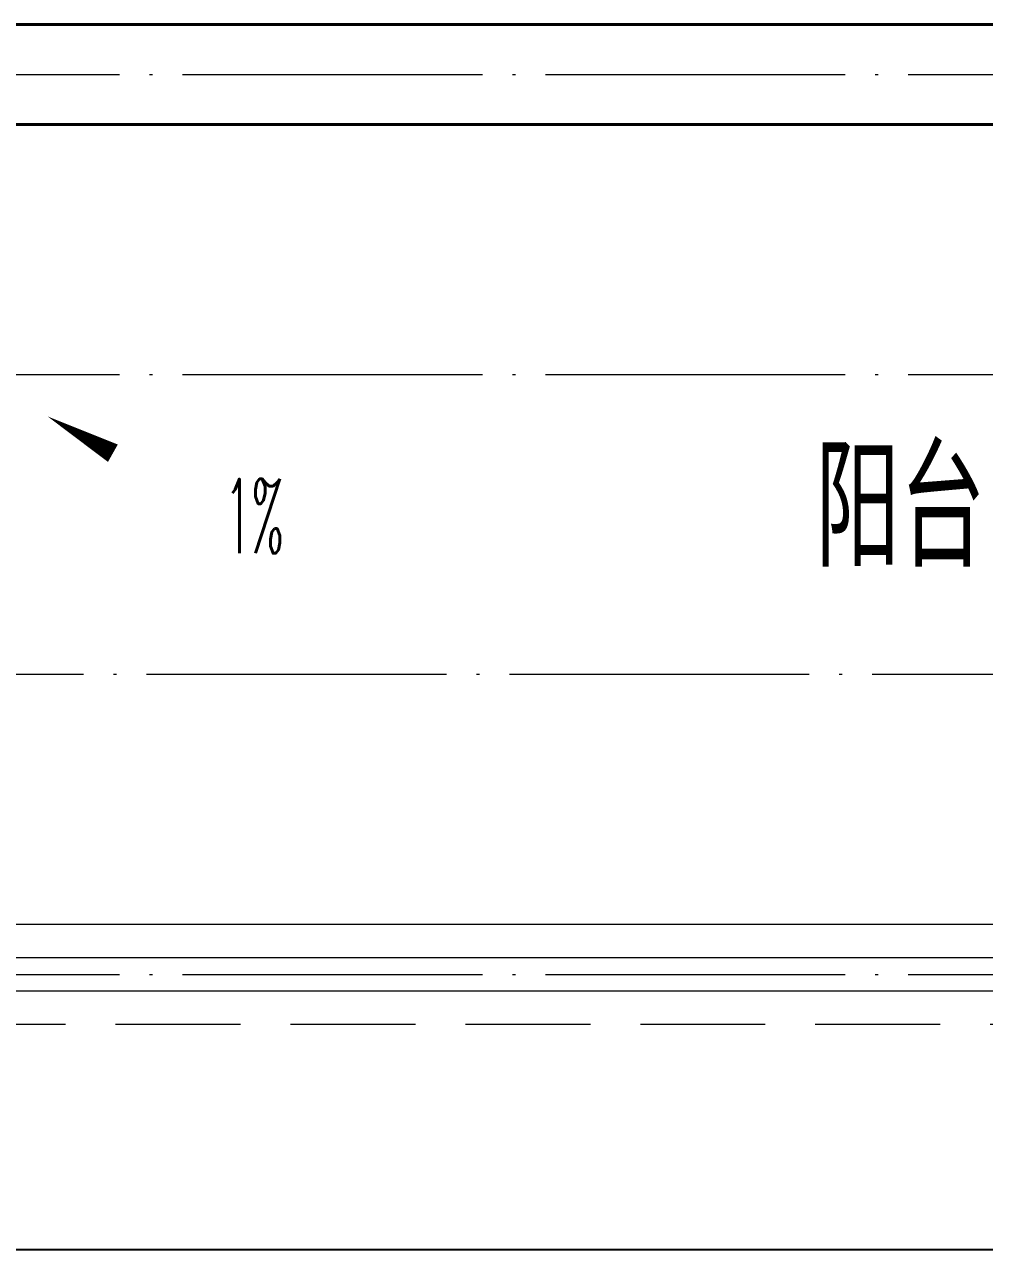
# Model space of a CAD drawing. Extents: x 27938 to 1042331, y -235042 to 1535213.
# Drawn here: x 686634 to 688555, y 518690 to 521140 of the extents above; entities that cross this region are included whole.
import ezdxf

# ---------------------------------------------------------------- set-up
doc = ezdxf.new("R2010")
doc.units = 0
doc.header["$LTSCALE"] = 1000
doc.header["$MEASUREMENT"] = 0
doc.linetypes.add('DASH', pattern=[0.35, 0.25, -0.1])
doc.linetypes.add('DOTE', pattern=[2.42, 2, -0.2, 0.02, -0.2])
for name, color, linetype in [('3.5方案汇报，与郭总、侯月琴确定户型_t8$0$2020.03.04 -1安徽标准化洋房户型(UA）_t8_t8$0$看线', 154, 'Continuous'), ('PUB_TEXT', 4, 'Continuous'), ('看线', 251, 'Continuous')]:
    doc.layers.add(name, color=color, linetype=linetype)
for name, color, linetype, lineweight in [('DOTE', 19, 'DOTE', 9), ('WALL', 9, 'Continuous', 40), ('平面-排水沟', 86, 'Continuous', 15), ('平面-栏杆', 135, 'Continuous', 15), ('平面-看线', 45, 'Continuous', 15)]:
    doc.layers.add(name, color=color, linetype=linetype, lineweight=lineweight)
doc.styles.add('_TCH_DIM', font='SIMPLEX.shx', dxfattribs={"width": 0.6, "oblique": 10, "bigfont": 'hztxt.shx'})
doc.styles.get("Standard").update_dxf_attribs({"font": 'gbenor.shx', "bigfont": 'gbcbig.shx'})

# ---------------------------------------------------------------- blocks, each defined once
blk = doc.blocks.new('GFDGDGRDGRDG')
at = {"layer": 'DOTE', "linetype": 'DOTE', "ltscale": 0.3}
for p, q in [((573593.7, 364358.3), (626393.7, 364358.3)), ((573593.7, 363758.3), (626393.7, 363758.3)), ((626393.7, 363158.3), (573593.7, 363158.3)), ((573593.7, 362558.3), (626393.7, 362558.3))]:
    blk.add_line(p, q, dxfattribs=at)

msp = doc.modelspace()

# ---------------------------------------------------------------- linework, layer by layer
at = {"layer": 'WALL', "color": 8}
for p, q in [((685916.6, 521140.4), (691416.6, 521140.4)), ((685916.6, 520940.4), (691416.6, 520940.4))]:
    msp.add_line(p, q, dxfattribs=at)
at = {"layer": '平面-排水沟', "color": 8}
msp.add_lwpolyline([(686977.7, 520189.1, 0, 0, 0), (686680.4, 520356.6, 0, 40, 0), (686811.1, 520283, 0, 0, 0)], format="xyseb", dxfattribs=at)
at = {"layer": '平面-栏杆', "color": 8}
for points in [[(690566.6, 519273.8), (686066.6, 519273.8)], [(690566.6, 519207.1), (686066.6, 519207.1)]]:
    msp.add_lwpolyline(points, dxfattribs=at)
at = {"layer": '平面-看线', "color": 8}
msp.add_lwpolyline([(690566.6, 519340.4), (686066.6, 519340.4)], dxfattribs=at)
at = {"layer": '平面-看线', "color": 8, "linetype": 'DASH'}
msp.add_lwpolyline([(690566.6, 519140.4), (686066.6, 519140.4)], dxfattribs=at)
at = {"layer": '看线', "color": 8}
msp.add_lwpolyline([(684766.6, 520340.4), (684766.6, 518690.4), (704466.6, 518690.4), (704466.6, 520190.4), (706816.6, 520190.4)], dxfattribs=at)

# ---------------------------------------------------------------- block references
at = {"layer": '3.5方案汇报，与郭总、侯月琴确定户型_t8$0$2020.03.04 -1安徽标准化洋房户型(UA）_t8_t8$0$看线', "ltscale": 10}
msp.add_blockref('GFDGDGRDGRDG', (106822.9, 156682.1), dxfattribs=at)

# ---------------------------------------------------------------- texts
at = {"layer": 'PUB_TEXT', "color": 8}
msp.add_text('阳台', height=236.31, dxfattribs=at).set_placement((688216.4, 520055.5))
at = {"layer": '平面-排水沟', "color": 8, "style": '_TCH_DIM', "width": 0.423529}
msp.add_text('1%', height=148.75, dxfattribs=at).set_placement((687034.5, 520082.8))

doc.saveas('drawing.dxf')
